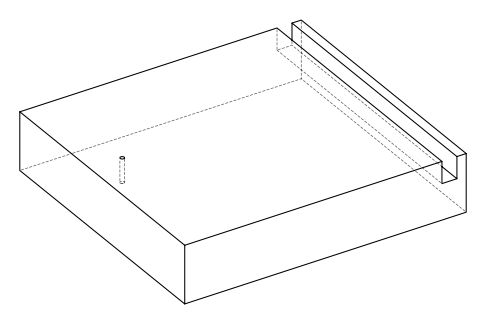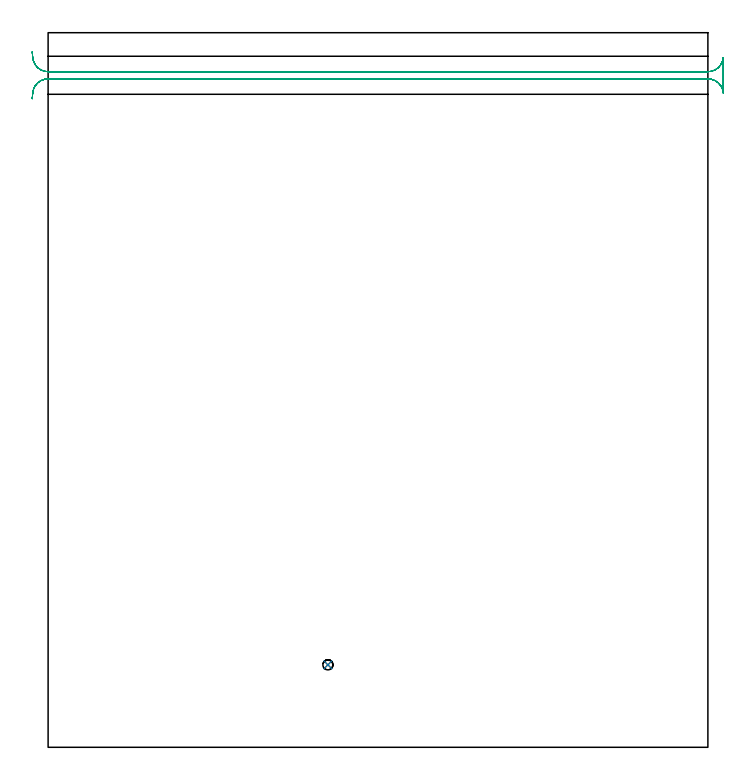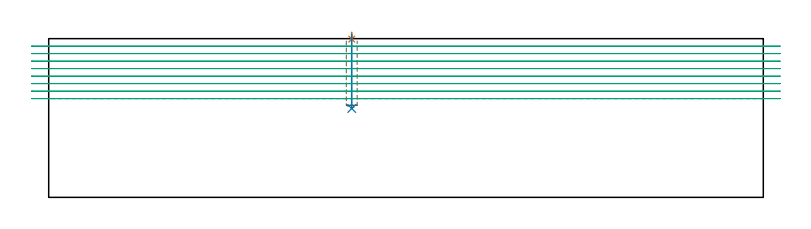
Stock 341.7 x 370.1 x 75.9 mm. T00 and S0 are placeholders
(PLAN: 3 operations, 2 tool changes, 12.4 min)
(1 SPOT_DRILL | STEP1POCKET | NXT0321_9005460120000 | 0.03 min | 1 mm3)
(2 DRILL_BLIND_HOLE_INTO_CENTER | STEP1POCKET | UGT0301_176 | 0.14 min | 679 mm3)
(3 MILL_RECTANGULAR_SLOT | SLOT_RECTANGULAR | UGT0201_008 | Follow Part, ap 4, ae 75% | 12.2 min | 193194 mm3)
(TOOL NXT0321_9005460120000 | NC Spot Drill, 142deg, 12mm, Carbide, Uncoated | D12 PA142 FL30 Z2)
(TOOL UGT0301_176 | Twist Drill 5.2 mm | D5.2 PA118 FL50 Z2)
(TOOL UGT0201_008 | End Mill 16 mm | D16 FL32 Z4)
(OP 1 SPOT_DRILL)
G17 G21 G94 G90
T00 M6
G54
G17 G0 G90 X144.9 Y42.7 S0 M3
G43 Z85.9 H0
G94 G81 G98 Z75.676 F250. R78.9
G80
M5
M2
(OP 2 DRILL_BLIND_HOLE_INTO_CENTER)
G17 G21 G94 G90
T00 M6
G54
G17 G0 G90 X144.9 Y42.7 S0 M3
G43 Z85.9 H0
G94 G81 G98 Z42.5 F250. R77.9
G80
M5
M2
(OP 3 MILL_RECTANGULAR_SLOT)
G17 G21 G94 G90
T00 M6
G54
G17 G0 G90 X-8.23 Y335.903 S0 M3
G43 Z85.9 H0
Z72.312
G94 G1 X-7.97 Y338.892 F250.
G2 X0. Y346.2 R8. F500.
G1 X341.7
G2 X349.67 Y338.892 R8.
G1 X349.7
Y357.208
X349.67
G2 X341.7 Y349.9 R8.
G1 X0.
G2 X-7.97 Y357.208 R8.
G1 X-8.23 Y360.197 F250.
G0 Y335.903 Z68.725
G1 X-7.97 Y338.892
G2 X0. Y346.2 R8. F500.
G1 X341.7
G2 X349.67 Y338.892 R8.
G1 X349.7
Y357.208
X349.67
G2 X341.7 Y349.9 R8.
G1 X0.
G2 X-7.97 Y357.208 R8.
G1 X-8.23 Y360.197 F250.
G0 Y335.903 Z65.137
G1 X-7.97 Y338.892
G2 X0. Y346.2 R8. F500.
G1 X341.7
G2 X349.67 Y338.892 R8.
G1 X349.7
Y357.208
X349.67
G2 X341.7 Y349.9 R8.
G1 X0.
G2 X-7.97 Y357.208 R8.
G1 X-8.23 Y360.197 F250.
G0 Y335.903 Z61.55
G1 X-7.97 Y338.892
G2 X0. Y346.2 R8. F500.
G1 X341.7
G2 X349.67 Y338.892 R8.
G1 X349.7
Y357.208
X349.67
G2 X341.7 Y349.9 R8.
G1 X0.
G2 X-7.97 Y357.208 R8.
G1 X-8.23 Y360.197 F250.
G0 Y335.903 Z57.962
G1 X-7.97 Y338.892
G2 X0. Y346.2 R8. F500.
G1 X341.7
G2 X349.67 Y338.892 R8.
G1 X349.7
Y357.208
X349.67
G2 X341.7 Y349.9 R8.
G1 X0.
G2 X-7.97 Y357.208 R8.
G1 X-8.23 Y360.197 F250.
G0 Y335.903 Z54.375
G1 X-7.97 Y338.892
G2 X0. Y346.2 R8. F500.
G1 X341.7
G2 X349.67 Y338.892 R8.
G1 X349.7
Y357.208
X349.67
G2 X341.7 Y349.9 R8.
G1 X0.
G2 X-7.97 Y357.208 R8.
G1 X-8.23 Y360.197 F250.
G0 Y335.903 Z50.787
G1 X-7.97 Y338.892
G2 X0. Y346.2 R8. F500.
G1 X341.7
G2 X349.67 Y338.892 R8.
G1 X349.7
Y357.208
X349.67
G2 X341.7 Y349.9 R8.
G1 X0.
G2 X-7.97 Y357.208 R8.
G1 X-8.23 Y360.197 F250.
G0 Y335.903 Z47.2
G1 X-7.97 Y338.892
G2 X0. Y346.2 R8. F500.
G1 X341.7
G2 X349.67 Y338.892 R8.
G1 X349.7
Y357.208
X349.67
G2 X341.7 Y349.9 R8.
G1 X0.
G2 X-7.97 Y357.208 R8.
G1 X-8.23 Y360.197 F250.
G0 Z85.9
M5
M2
